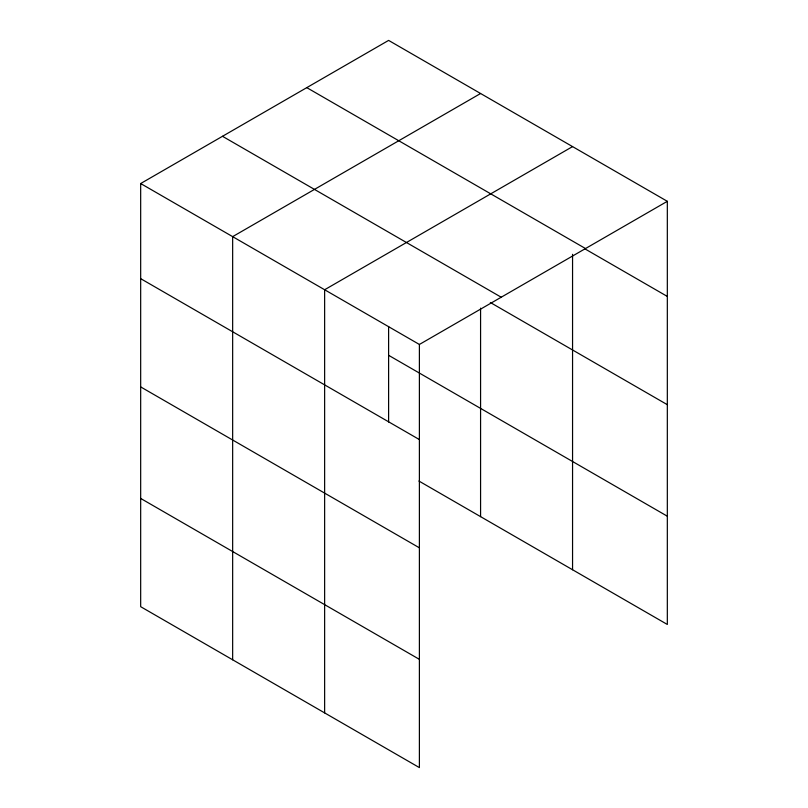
<?xml version="1.0" encoding="UTF-8"?>
<svg xmlns="http://www.w3.org/2000/svg" width="808" height="808" viewBox="0 0 808 808"><rect width="100%" height="100%" fill="white"/><g stroke="black" fill="none" stroke-linecap="round" stroke-linejoin="round"><path stroke-width="1.21" d="M572.559 254.318L572.559 569.751M140.673 183.537L419.392 344.461L419.392 767.6L140.673 606.687L140.673 183.537L388.608 40.4L667.327 201.313L667.327 624.463L418.908 481.033M480.578 93.506L232.654 236.643L232.654 659.783M572.559 146.602L324.634 289.749L324.634 712.888M419.392 344.461L667.327 201.313M306.788 87.638L585.507 248.551M584.538 248.642L667.327 296.435M222.493 136.299L501.212 297.223M490.325 302.495L667.327 404.687M388.608 355.298L667.327 516.211M140.673 278.659L419.392 439.582M140.673 386.911L419.392 547.824M140.673 498.435L419.392 659.348M480.578 308.151L480.578 516.645M388.608 326.472L388.608 422.008"/></g></svg>
